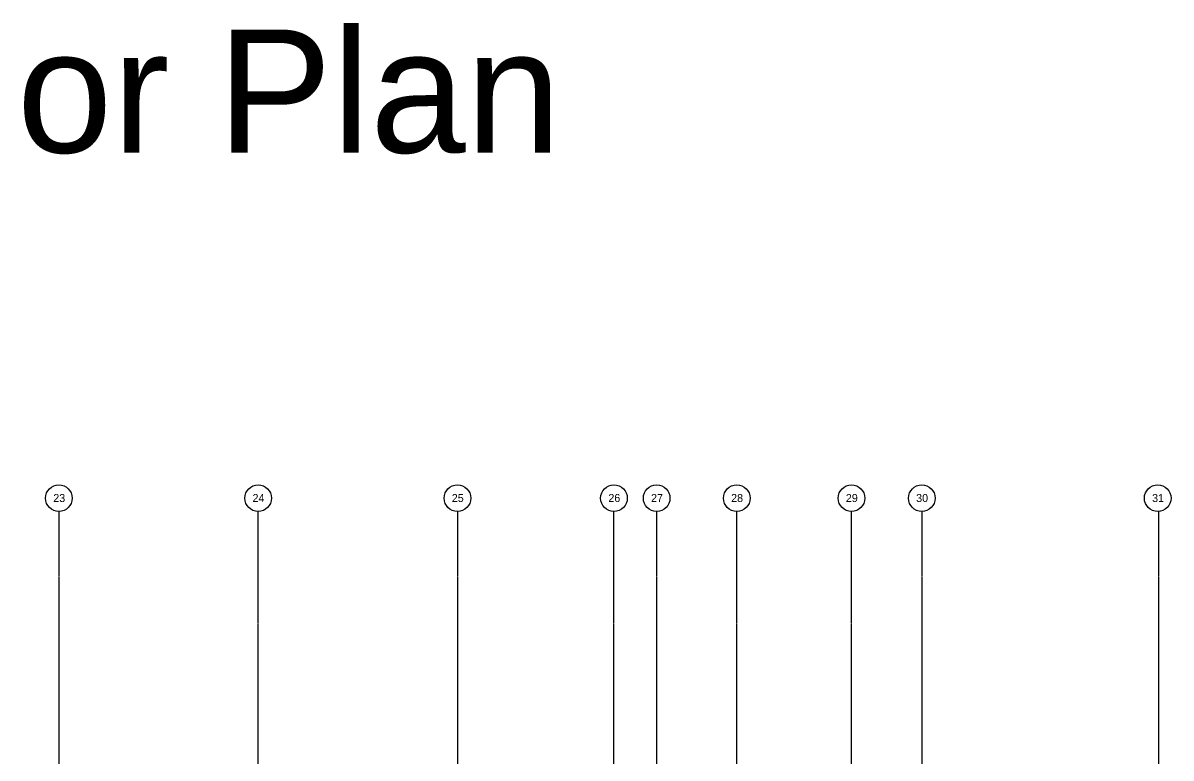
# Model space of a CAD drawing. Header units: inches. Extents: x -6955 to 13123, y -1334 to 3701.
# Drawn here: x 11619 to 12909, y 2855 to 3681 of the extents above; entities that cross this region are included whole.
import ezdxf
from ezdxf.enums import TextEntityAlignment as Align

# ---------------------------------------------------------------- set-up
doc = ezdxf.new("R2010")
doc.units = ezdxf.units.IN
doc.header["$MEASUREMENT"] = 0
doc.linetypes.add('CENTER2', pattern=[1.125, 0.75, -0.125, 0.125, -0.125])
doc.layers.add('A-ANNO-NPLT', color=151, linetype='Continuous', plot=False)
doc.layers.add('A-Grid(SmallScale)', color=11, linetype='CENTER2')
doc.layers.add('S-Grid-Iden', color=7, linetype='Continuous')
doc.styles.add('Arial_1', font='arial.ttf', dxfattribs={"height": 0.092206})

# ---------------------------------------------------------------- blocks, each defined once
blk = doc.blocks.new('Column Bubble')
blk.add_circle((-0.004, -0.002), 0.156)
blk.add_attdef('XX', text='', height=0.0938).set_placement((0, 0), align=Align.MIDDLE_CENTER)

msp = doc.modelspace()

# ---------------------------------------------------------------- linework, layer by layer
at = {"layer": 'A-Grid(SmallScale)'}
for p, q in [((11659.0336, 3132.3201), (11659.0336, 1223.6428)), ((11883.0336, 1223.6428), (11883.0336, 3132.3201)), ((12107.0336, 3132.3201), (12107.0336, 1223.6428)), ((12283.0336, 1223.6428), (12283.0336, 3132.3201)), ((12331.0336, 3132.3201), (12331.0336, 1223.6428)), ((12421.0336, 1223.6428), (12421.0336, 3132.3201)), ((12550.0336, 1223.6428), (12550.0336, 3132.3201)), ((12629.0336, 3132.3201), (12629.0336, 1223.6428)), ((12895.0336, 3132.3201), (12895.0336, 1223.6428))]:
    msp.add_line(p, q, dxfattribs=at)

# ---------------------------------------------------------------- block references
at = {"layer": 'S-Grid-Iden', "xscale": 96, "yscale": 96, "zscale": 96}
for p, values in [((11659.4389, 3147.5541), {'XX': '23'}), ((11883.4389, 3147.5541), {'XX': '24'}), ((12107.4389, 3147.5541), {'XX': '25'}), ((12283.4389, 3147.5541), {'XX': '26'}), ((12331.4389, 3147.5541), {'XX': '27'}), ((12421.4389, 3147.5541), {'XX': '28'}), ((12550.4389, 3147.5541), {'XX': '29'}), ((12629.4389, 3147.5541), {'XX': '30'}), ((12894.6889, 3147.5541), {'XX': '31'})]:
    msp.add_blockref('Column Bubble', p, dxfattribs=at).add_auto_attribs(values)

# ---------------------------------------------------------------- texts
at = {"layer": 'A-ANNO-NPLT', "insert": (11219.891, 3603.7431), "char_height": 138.300675, "width": 3995.904705, "attachment_point": 5, "style": 'Arial_1'}
msp.add_mtext('Fourth Level Floor Plan', dxfattribs=at)

doc.saveas('drawing.dxf')
